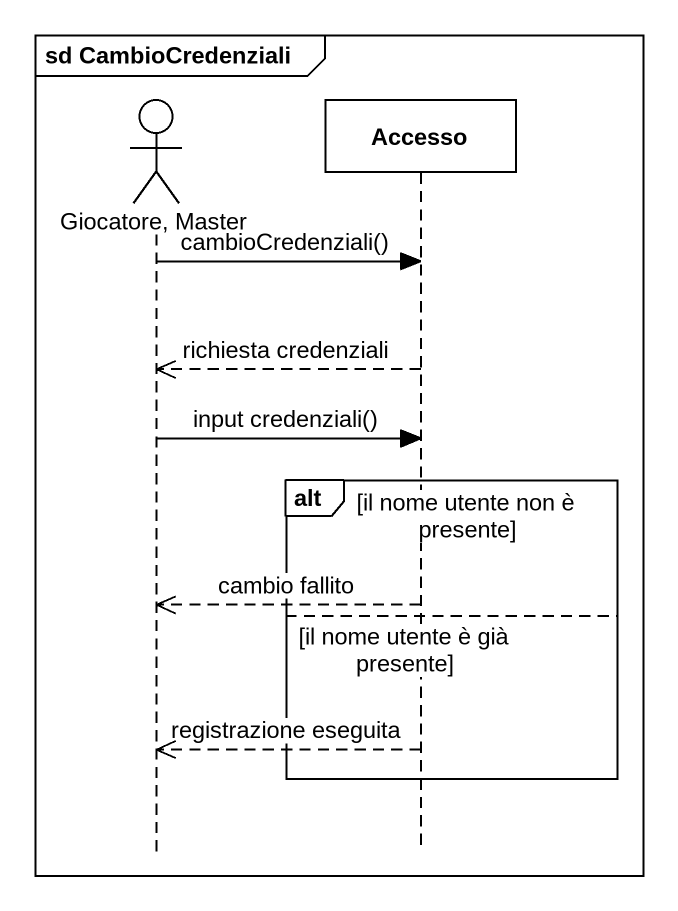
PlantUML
@startuml
mainframe sd CambioCredenziali
hide footbox
actor "Giocatore, Master" as Giocatore_Master
participant Accesso

Giocatore_Master -> Accesso : cambioCredenziali()
Accesso -->> Giocatore_Master : richiesta credenziali
Giocatore_Master -> Accesso : input credenziali()
alt il nome utente non è presente
  Accesso -->> Giocatore_Master : cambio fallito
else il nome utente è già presente
  Accesso -->> Giocatore_Master : registrazione eseguita
end
@enduml
